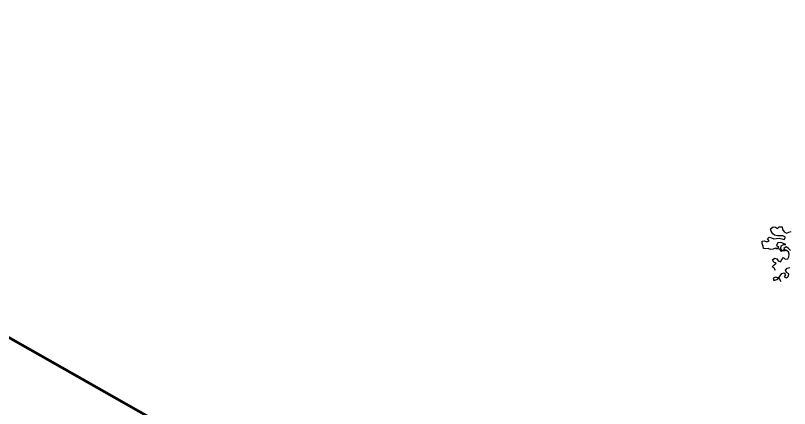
# Model space of a CAD drawing. Header units: inches. Extents: x 350994 to 353538, y 1581369 to 1583842.
# Drawn here: x 351686.34 to 351692.17, y 1583598.65 to 1583601.61 of the extents above; entities that cross this region are included whole.
import ezdxf

# ---------------------------------------------------------------- set-up
doc = ezdxf.new("R2010")
doc.units = ezdxf.units.IN
doc.header["$MEASUREMENT"] = 0
doc.linetypes.add('1', pattern=[0])
doc.linetypes.add('DASHDOTX2', pattern=[2, 1, -0.5, 0, -0.5])
doc.layers.add('CULVERT', color=255, linetype='1')
doc.layers.add('TREE', color=81, linetype='1')

# ---------------------------------------------------------------- blocks, each defined once
blk = doc.blocks.new('TREE_4')
at = {"color": 94}
for points in [[(-2320, 5745), (-2346, 5771), (-2375, 5785), (-2357, 5817), (-2337, 5843), (-2369, 5849), (-2392, 5875), (-2372, 5901), (-2340, 5904), (-2317, 5881), (-2285, 5872), (-2274, 5907), (-2259, 5938), (-2230, 5924), (-2198, 5935), (-2193, 5967), (-2195, 5999), (-2213, 6031), (-2250, 6042), (-2282, 6037), (-2302, 6011), (-2328, 6034), (-2360, 6037), (-2392, 6034), (-2418, 6014), (-2453, 6002), (-2485, 6008), (-2516, 5999), (-2548, 5994), (-2557, 6025), (-2577, 6054), (-2589, 6086), (-2557, 6095), (-2525, 6089), (-2499, 6112), (-2525, 6132), (-2508, 6161), (-2476, 6158), (-2444, 6152), (-2409, 6164), (-2374, 6178), (-2337, 6178), (-2305, 6175), (-2296, 6210), (-2334, 6219), (-2369, 6213), (-2406, 6202), (-2444, 6202), (-2473, 6216), (-2502, 6242), (-2516, 6274), (-2490, 6306), (-2458, 6309), (-2426, 6297), (-2409, 6326), (-2374, 6335), (-2357, 6300), (-2331, 6274), (-2296, 6265), (-2270, 6288), (-2241, 6303)], [(-2214, 5617), (-2237, 5643), (-2266, 5658), (-2298, 5661), (-2327, 5640), (-2312, 5611), (-2278, 5632), (-2257, 5660), (-2246, 5692), (-2231, 5724), (-2202, 5741), (-2176, 5721), (-2188, 5689), (-2153, 5684), (-2136, 5712), (-2139, 5744), (-2173, 5756), (-2194, 5782), (-2176, 5811), (-2144, 5828)], [(-2191, 6051), (-2222, 6074), (-2257, 6085), (-2283, 6059), (-2260, 6033), (-2295, 6022), (-2321, 6045), (-2324, 6083), (-2300, 6109), (-2269, 6117), (-2303, 6123), (-2341, 6126), (-2376, 6112), (-2387, 6077), (-2350, 6060), (-2370, 6034), (-2387, 6028)]]:
    blk.add_lwpolyline(points, dxfattribs=at)

msp = doc.modelspace()

# ---------------------------------------------------------------- linework, layer by layer
at = {"layer": 'CULVERT', "color": 250, "linetype": 'DASHDOTX2', "lineweight": 5, "ltscale": 2, "const_width": 0.02, "elevation": 90.5908}
msp.add_lwpolyline([(351539.1505, 1583681.4264), (351608.2398, 1583643.3883), (351645.6879, 1583622.2527), (351692.0774, 1583595.8945)], dxfattribs=at)

# ---------------------------------------------------------------- block references
at = {"layer": 'TREE', "lineweight": 5, "xscale": 0.0005632341247466223, "yscale": 0.0005632341530485974, "zscale": 0.0005632341444477617, "rotation": 346.4411541233163}
msp.add_blockref('TREE_4', (351692.5747, 1583596.2358), dxfattribs=at)

doc.saveas('drawing.dxf')
